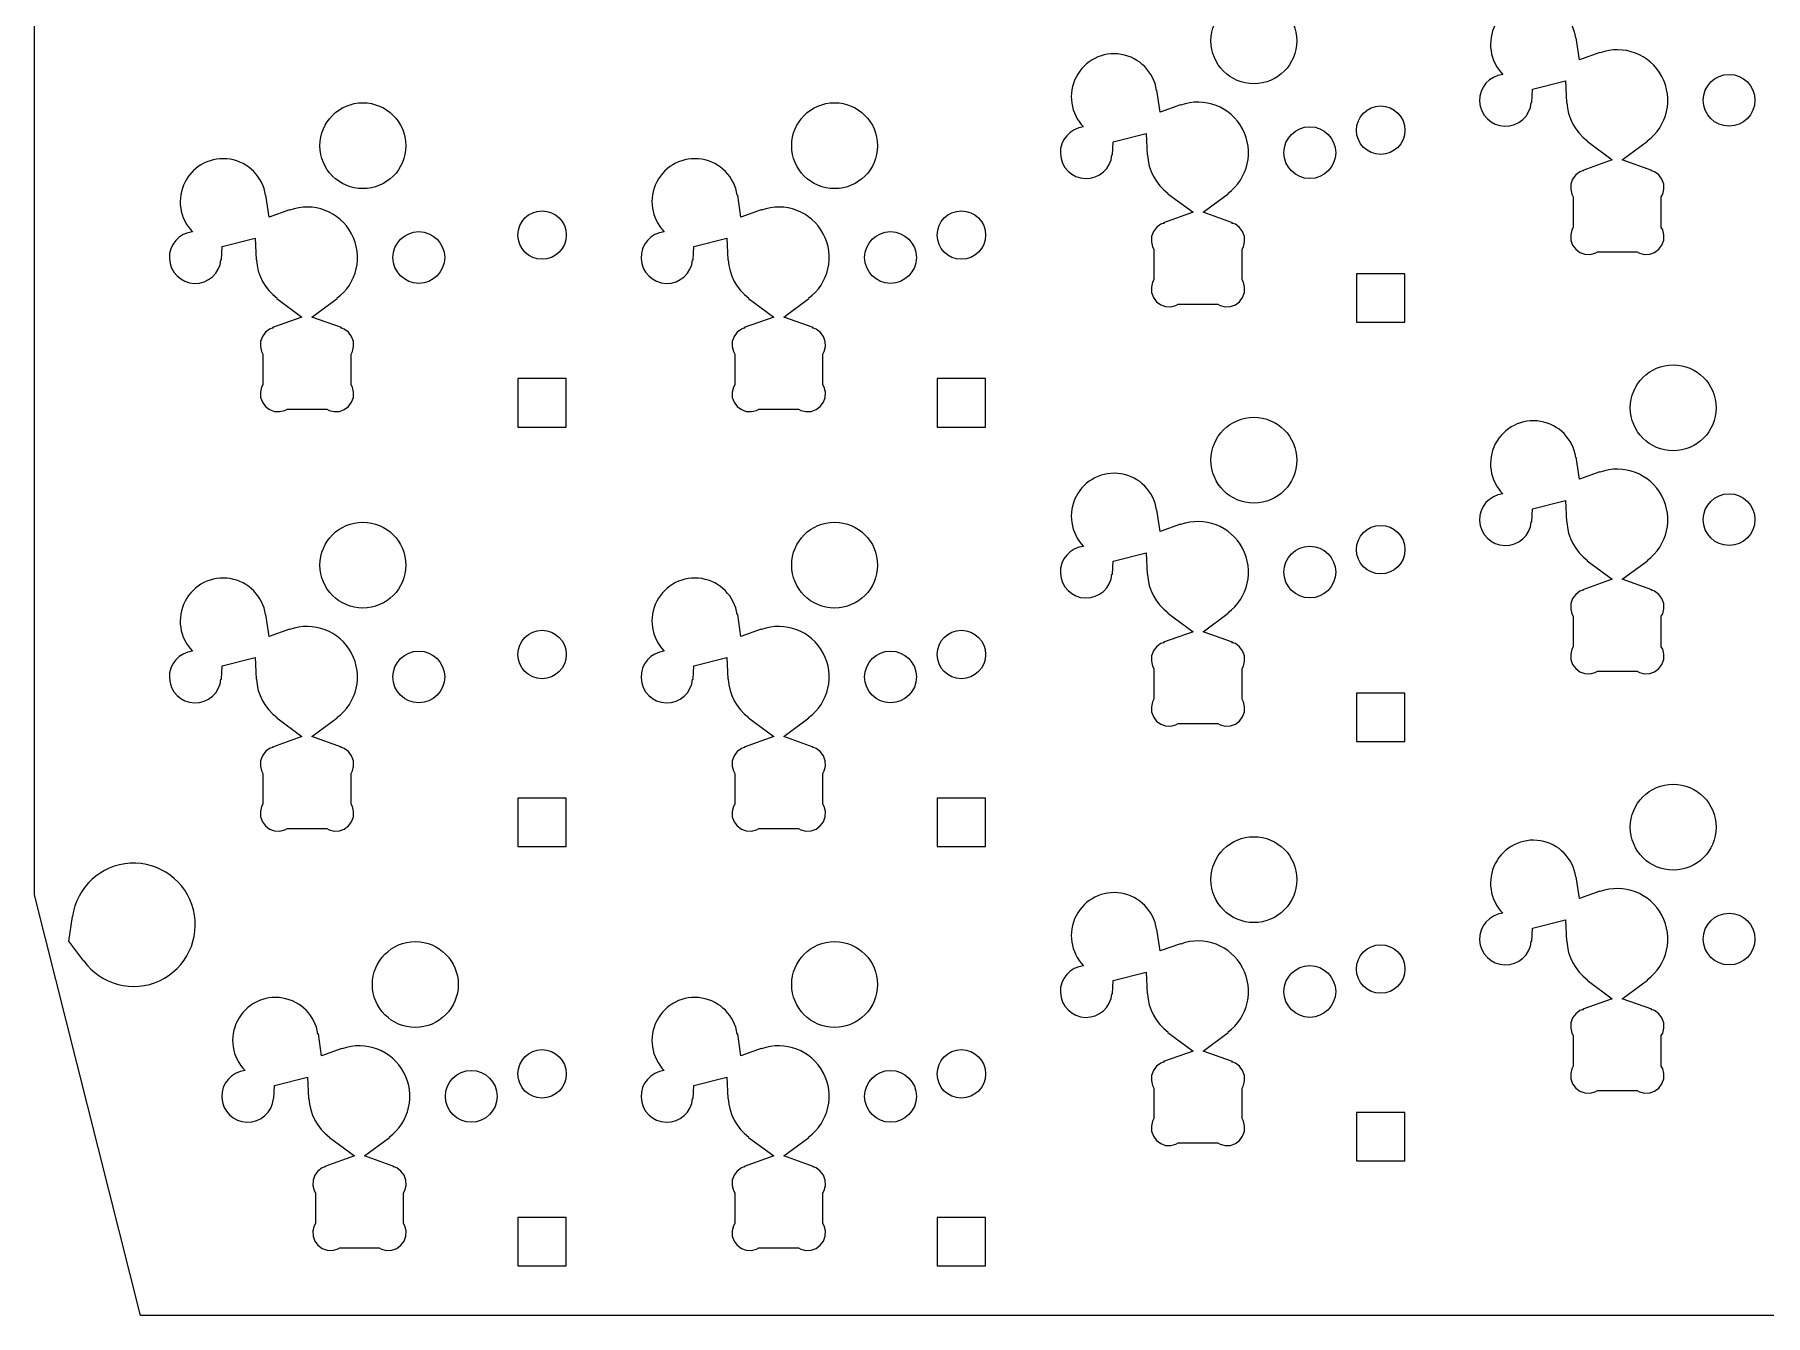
# Model space of a CAD drawing. Header units: millimetres. Extents: x 0 to 163, y 0 to 126.
# Drawn here: x 0 to 78.6, y 22.5 to 80.7 of the extents above; entities that cross this region are included whole.
import ezdxf

# ---------------------------------------------------------------- set-up
doc = ezdxf.new("R2010")
doc.units = ezdxf.units.MM
doc.layers.add('cut', color=7, linetype='Continuous')

msp = doc.modelspace()

# ---------------------------------------------------------------- linework, layer by layer
at = {"layer": 'cut'}
for p, q in [((0, 41.639), (0, 118.589)), ((70.042, 80.565), (70.024, 80.563)), ((70.189, 79.573), (70.042, 80.565)), ((71.115, 79.904), (70.189, 79.573)), ((71.121, 79.888), (71.115, 79.904)), ((50.992, 78.184), (50.974, 78.182)), ((51.139, 77.192), (50.992, 78.184)), ((68.016, 77.633), (68.046, 78.232)), ((68.046, 78.232), (69.549, 78.608)), ((69.549, 78.608), (69.597, 77.633)), ((52.065, 77.523), (51.139, 77.192)), ((52.071, 77.507), (52.065, 77.523)), ((67.997, 77.633), (68.016, 77.633)), ((69.597, 77.633), (69.614, 77.633)), ((48.966, 75.252), (48.996, 75.851)), ((48.996, 75.851), (50.499, 76.227)), ((50.499, 76.227), (50.547, 75.252)), ((70.55, 75.883), (70.54, 75.869)), ((70.54, 75.869), (71.679, 75.024)), ((72.133, 75.024), (73.272, 75.869)), ((73.272, 75.869), (73.262, 75.883)), ((48.947, 75.252), (48.966, 75.252)), ((50.547, 75.252), (50.564, 75.252)), ((71.679, 75.024), (70.335, 74.547)), ((73.477, 74.547), (72.133, 75.024)), ((69.798, 73.924), (69.787, 73.687)), ((69.877, 74.149), (69.798, 73.924)), ((70.019, 74.34), (69.877, 74.149)), ((70.21, 74.482), (70.019, 74.34)), ((70.37, 74.538), (70.21, 74.482)), ((70.335, 74.547), (70.337, 74.537)), ((70.337, 74.537), (70.37, 74.538)), ((73.442, 74.538), (73.475, 74.537)), ((73.602, 74.482), (73.442, 74.538)), ((73.475, 74.537), (73.477, 74.547)), ((73.793, 74.34), (73.602, 74.482)), ((73.935, 74.149), (73.793, 74.34)), ((74.014, 73.924), (73.935, 74.149)), ((74.025, 73.687), (74.014, 73.924)), ((10.511, 73.421), (10.493, 73.42)), ((10.658, 72.429), (10.511, 73.421)), ((31.942, 73.421), (31.924, 73.42)), ((32.089, 72.429), (31.942, 73.421)), ((51.5, 73.502), (51.49, 73.487)), ((51.49, 73.487), (52.629, 72.643)), ((53.083, 72.643), (54.222, 73.487)), ((54.222, 73.487), (54.212, 73.502)), ((69.787, 73.687), (69.845, 73.462)), ((69.845, 73.462), (69.906, 73.349)), ((69.906, 73.349), (69.906, 71.957)), ((73.906, 73.348), (73.967, 73.462)), ((73.906, 71.957), (73.906, 73.348)), ((73.967, 73.462), (74.025, 73.687)), ((11.584, 72.761), (10.658, 72.429)), ((11.59, 72.745), (11.584, 72.761)), ((33.015, 72.761), (32.089, 72.429)), ((33.021, 72.745), (33.015, 72.761)), ((52.629, 72.643), (51.285, 72.166)), ((54.427, 72.166), (53.083, 72.643)), ((50.827, 71.768), (50.748, 71.543)), ((50.969, 71.959), (50.827, 71.768)), ((51.16, 72.101), (50.969, 71.959)), ((51.32, 72.157), (51.16, 72.101)), ((51.285, 72.166), (51.287, 72.156)), ((51.287, 72.156), (51.32, 72.157)), ((54.392, 72.157), (54.425, 72.156)), ((54.552, 72.101), (54.392, 72.157)), ((54.425, 72.156), (54.427, 72.166)), ((54.743, 71.959), (54.552, 72.101)), ((54.885, 71.768), (54.743, 71.959)), ((54.964, 71.543), (54.885, 71.768)), ((69.845, 71.844), (69.787, 71.619)), ((69.787, 71.619), (69.798, 71.381)), ((69.906, 71.957), (69.845, 71.844)), ((73.967, 71.844), (73.906, 71.957)), ((74.025, 71.619), (73.967, 71.844)), ((74.014, 71.381), (74.025, 71.619)), ((8.485, 70.489), (8.514, 71.088)), ((8.514, 71.088), (10.018, 71.465)), ((10.018, 71.465), (10.066, 70.489)), ((29.916, 70.489), (29.946, 71.088)), ((29.946, 71.088), (31.449, 71.465)), ((31.449, 71.465), (31.497, 70.489)), ((50.748, 71.543), (50.737, 71.306)), ((50.737, 71.306), (50.795, 71.08)), ((50.795, 71.08), (50.856, 70.967)), ((50.856, 70.967), (50.856, 69.576)), ((54.856, 70.967), (54.917, 71.08)), ((54.856, 69.576), (54.856, 70.967)), ((54.917, 71.08), (54.975, 71.306)), ((54.975, 71.306), (54.964, 71.543)), ((69.798, 71.381), (69.877, 71.157)), ((69.877, 71.157), (70.019, 70.966)), ((70.019, 70.966), (70.21, 70.824)), ((70.21, 70.824), (70.434, 70.744)), ((70.672, 70.734), (70.897, 70.792)), ((70.897, 70.792), (71.01, 70.853)), ((71.01, 70.853), (72.802, 70.853)), ((72.802, 70.853), (72.915, 70.792)), ((72.915, 70.792), (73.14, 70.734)), ((73.378, 70.744), (73.602, 70.824)), ((73.602, 70.824), (73.793, 70.966)), ((73.793, 70.966), (73.935, 71.157)), ((73.935, 71.157), (74.014, 71.381)), ((8.466, 70.489), (8.485, 70.489)), ((10.066, 70.489), (10.083, 70.489)), ((29.897, 70.489), (29.916, 70.489)), ((31.497, 70.489), (31.514, 70.489)), ((70.434, 70.744), (70.672, 70.734)), ((73.14, 70.734), (73.378, 70.744)), ((50.795, 69.463), (50.737, 69.238)), ((50.737, 69.238), (50.748, 69)), ((50.856, 69.576), (50.795, 69.463)), ((54.917, 69.463), (54.856, 69.576)), ((54.975, 69.238), (54.917, 69.463)), ((54.964, 69), (54.975, 69.238)), ((62.256, 69.852), (60.056, 69.852)), ((60.056, 69.852), (60.056, 67.652)), ((62.256, 67.652), (62.256, 69.852)), ((11.018, 68.739), (11.009, 68.725)), ((11.009, 68.725), (12.148, 67.88)), ((12.602, 67.88), (13.741, 68.725)), ((13.741, 68.725), (13.731, 68.739)), ((32.45, 68.739), (32.44, 68.725)), ((32.44, 68.725), (33.579, 67.88)), ((34.033, 67.88), (35.172, 68.725)), ((35.172, 68.725), (35.162, 68.739)), ((50.748, 69), (50.827, 68.776)), ((50.827, 68.776), (50.969, 68.584)), ((50.969, 68.584), (51.16, 68.443)), ((51.16, 68.443), (51.384, 68.363)), ((51.847, 68.411), (51.96, 68.472)), ((51.96, 68.472), (53.752, 68.472)), ((53.752, 68.472), (53.865, 68.411)), ((54.328, 68.363), (54.552, 68.443)), ((54.552, 68.443), (54.743, 68.584)), ((54.743, 68.584), (54.885, 68.776)), ((54.885, 68.776), (54.964, 69)), ((12.148, 67.88), (10.804, 67.404)), ((13.946, 67.404), (12.602, 67.88)), ((33.579, 67.88), (32.235, 67.404)), ((35.377, 67.404), (34.033, 67.88)), ((51.384, 68.363), (51.622, 68.353)), ((51.622, 68.353), (51.847, 68.411)), ((53.865, 68.411), (54.09, 68.353)), ((54.09, 68.353), (54.328, 68.363)), ((60.056, 67.652), (62.256, 67.652)), ((10.346, 67.005), (10.266, 66.781)), ((10.488, 67.196), (10.346, 67.005)), ((10.679, 67.338), (10.488, 67.196)), ((10.839, 67.395), (10.679, 67.338)), ((10.804, 67.404), (10.806, 67.393)), ((10.806, 67.393), (10.839, 67.395)), ((13.911, 67.395), (13.944, 67.393)), ((14.071, 67.338), (13.911, 67.395)), ((13.944, 67.393), (13.946, 67.404)), ((14.262, 67.196), (14.071, 67.338)), ((14.404, 67.005), (14.262, 67.196)), ((14.483, 66.781), (14.404, 67.005)), ((31.777, 67.005), (31.698, 66.781)), ((31.919, 67.196), (31.777, 67.005)), ((32.11, 67.338), (31.919, 67.196)), ((32.27, 67.395), (32.11, 67.338)), ((32.235, 67.404), (32.237, 67.393)), ((32.237, 67.393), (32.27, 67.395)), ((35.342, 67.395), (35.375, 67.393)), ((35.502, 67.338), (35.342, 67.395)), ((35.375, 67.393), (35.377, 67.404)), ((35.693, 67.196), (35.502, 67.338)), ((35.835, 67.005), (35.693, 67.196)), ((35.914, 66.781), (35.835, 67.005)), ((10.266, 66.781), (10.256, 66.543)), ((10.256, 66.543), (10.314, 66.318)), ((10.314, 66.318), (10.375, 66.205)), ((10.375, 66.205), (10.375, 64.814)), ((14.375, 66.205), (14.436, 66.318)), ((14.375, 64.814), (14.375, 66.205)), ((14.436, 66.318), (14.494, 66.543)), ((14.494, 66.543), (14.483, 66.781)), ((31.698, 66.781), (31.687, 66.543)), ((31.687, 66.543), (31.745, 66.318)), ((31.745, 66.318), (31.806, 66.205)), ((31.806, 66.205), (31.806, 64.814)), ((35.806, 66.205), (35.867, 66.318)), ((35.806, 64.814), (35.806, 66.205)), ((35.867, 66.318), (35.925, 66.543)), ((35.925, 66.543), (35.914, 66.781)), ((10.314, 64.701), (10.256, 64.475)), ((10.375, 64.814), (10.314, 64.701)), ((14.436, 64.701), (14.375, 64.814)), ((14.494, 64.475), (14.436, 64.701)), ((24.156, 65.089), (21.956, 65.089)), ((21.956, 65.089), (21.956, 62.889)), ((24.156, 62.889), (24.156, 65.089)), ((31.745, 64.701), (31.687, 64.475)), ((31.806, 64.814), (31.745, 64.701)), ((35.867, 64.701), (35.806, 64.814)), ((35.925, 64.475), (35.867, 64.701)), ((43.206, 65.089), (41.006, 65.089)), ((41.006, 65.089), (41.006, 62.889)), ((43.206, 62.889), (43.206, 65.089)), ((10.256, 64.475), (10.266, 64.238)), ((10.266, 64.238), (10.346, 64.013)), ((10.346, 64.013), (10.488, 63.822)), ((10.488, 63.822), (10.679, 63.68)), ((11.366, 63.648), (11.479, 63.709)), ((11.479, 63.709), (13.27, 63.709)), ((13.27, 63.709), (13.383, 63.648)), ((14.071, 63.68), (14.262, 63.822)), ((14.262, 63.822), (14.404, 64.013)), ((14.404, 64.013), (14.483, 64.238)), ((14.483, 64.238), (14.494, 64.475)), ((31.687, 64.475), (31.698, 64.238)), ((31.698, 64.238), (31.777, 64.013)), ((31.777, 64.013), (31.919, 63.822)), ((31.919, 63.822), (32.11, 63.68)), ((32.797, 63.648), (32.91, 63.709)), ((32.91, 63.709), (34.702, 63.709)), ((34.702, 63.709), (34.815, 63.648)), ((35.502, 63.68), (35.693, 63.822)), ((35.693, 63.822), (35.835, 64.013)), ((35.835, 64.013), (35.914, 64.238)), ((35.914, 64.238), (35.925, 64.475)), ((10.679, 63.68), (10.903, 63.601)), ((10.903, 63.601), (11.141, 63.59)), ((11.141, 63.59), (11.366, 63.648)), ((13.383, 63.648), (13.609, 63.59)), ((13.609, 63.59), (13.846, 63.601)), ((13.846, 63.601), (14.071, 63.68)), ((32.11, 63.68), (32.334, 63.601)), ((32.334, 63.601), (32.572, 63.59)), ((32.572, 63.59), (32.797, 63.648)), ((34.815, 63.648), (35.04, 63.59)), ((35.04, 63.59), (35.278, 63.601)), ((35.278, 63.601), (35.502, 63.68)), ((21.956, 62.889), (24.156, 62.889)), ((41.006, 62.889), (43.206, 62.889)), ((70.042, 61.515), (70.024, 61.513)), ((70.189, 60.523), (70.042, 61.515)), ((71.115, 60.854), (70.189, 60.523)), ((71.121, 60.838), (71.115, 60.854)), ((50.992, 59.134), (50.974, 59.132)), ((51.139, 58.142), (50.992, 59.134)), ((68.016, 58.583), (68.046, 59.182)), ((68.046, 59.182), (69.549, 59.558)), ((69.549, 59.558), (69.597, 58.583)), ((52.065, 58.473), (51.139, 58.142)), ((52.071, 58.457), (52.065, 58.473)), ((67.997, 58.583), (68.016, 58.583)), ((69.597, 58.583), (69.614, 58.583)), ((48.966, 56.202), (48.996, 56.801)), ((48.996, 56.801), (50.499, 57.177)), ((50.499, 57.177), (50.547, 56.202)), ((70.55, 56.833), (70.54, 56.819)), ((70.54, 56.819), (71.679, 55.974)), ((72.133, 55.974), (73.272, 56.819)), ((73.272, 56.819), (73.262, 56.833)), ((48.947, 56.202), (48.966, 56.202)), ((50.547, 56.202), (50.564, 56.202)), ((71.679, 55.974), (70.335, 55.497)), ((73.477, 55.497), (72.133, 55.974)), ((69.877, 55.099), (69.798, 54.874)), ((70.019, 55.29), (69.877, 55.099)), ((70.21, 55.432), (70.019, 55.29)), ((70.37, 55.488), (70.21, 55.432)), ((70.335, 55.497), (70.337, 55.487)), ((70.337, 55.487), (70.37, 55.488)), ((73.442, 55.488), (73.475, 55.487)), ((73.602, 55.432), (73.442, 55.488)), ((73.475, 55.487), (73.477, 55.497)), ((73.793, 55.29), (73.602, 55.432)), ((73.935, 55.099), (73.793, 55.29)), ((74.014, 54.874), (73.935, 55.099)), ((10.511, 54.371), (10.493, 54.37)), ((10.658, 53.379), (10.511, 54.371)), ((31.942, 54.371), (31.924, 54.37)), ((32.089, 53.379), (31.942, 54.371)), ((51.5, 54.452), (51.49, 54.437)), ((51.49, 54.437), (52.629, 53.593)), ((53.083, 53.593), (54.222, 54.437)), ((54.222, 54.437), (54.212, 54.452)), ((69.798, 54.874), (69.787, 54.637)), ((69.787, 54.637), (69.845, 54.412)), ((69.845, 54.412), (69.906, 54.299)), ((69.906, 54.299), (69.906, 52.907)), ((73.906, 54.298), (73.967, 54.412)), ((73.906, 52.907), (73.906, 54.298)), ((73.967, 54.412), (74.025, 54.637)), ((74.025, 54.637), (74.014, 54.874)), ((11.584, 53.711), (10.658, 53.379)), ((11.59, 53.695), (11.584, 53.711)), ((33.015, 53.711), (32.089, 53.379)), ((33.021, 53.695), (33.015, 53.711)), ((52.629, 53.593), (51.285, 53.116)), ((54.427, 53.116), (53.083, 53.593)), ((50.827, 52.718), (50.748, 52.493)), ((50.969, 52.909), (50.827, 52.718)), ((51.16, 53.051), (50.969, 52.909)), ((51.32, 53.107), (51.16, 53.051)), ((51.285, 53.116), (51.287, 53.106)), ((51.287, 53.106), (51.32, 53.107)), ((54.392, 53.107), (54.425, 53.106)), ((54.552, 53.051), (54.392, 53.107)), ((54.425, 53.106), (54.427, 53.116)), ((54.743, 52.909), (54.552, 53.051)), ((54.885, 52.718), (54.743, 52.909)), ((54.964, 52.493), (54.885, 52.718)), ((69.845, 52.794), (69.787, 52.569)), ((69.906, 52.907), (69.845, 52.794)), ((73.967, 52.794), (73.906, 52.907)), ((74.025, 52.569), (73.967, 52.794)), ((8.485, 51.439), (8.514, 52.038)), ((8.514, 52.038), (10.018, 52.415)), ((10.018, 52.415), (10.066, 51.439)), ((29.916, 51.439), (29.946, 52.038)), ((29.946, 52.038), (31.449, 52.415)), ((31.449, 52.415), (31.497, 51.439)), ((50.748, 52.493), (50.737, 52.256)), ((50.737, 52.256), (50.795, 52.03)), ((50.795, 52.03), (50.856, 51.917)), ((50.856, 51.917), (50.856, 50.526)), ((54.856, 51.917), (54.917, 52.03)), ((54.856, 50.526), (54.856, 51.917)), ((54.917, 52.03), (54.975, 52.256)), ((54.975, 52.256), (54.964, 52.493)), ((69.787, 52.569), (69.798, 52.331)), ((69.798, 52.331), (69.877, 52.107)), ((69.877, 52.107), (70.019, 51.916)), ((70.019, 51.916), (70.21, 51.774)), ((73.602, 51.774), (73.793, 51.916)), ((73.793, 51.916), (73.935, 52.107)), ((73.935, 52.107), (74.014, 52.331)), ((74.014, 52.331), (74.025, 52.569)), ((8.466, 51.439), (8.485, 51.439)), ((10.066, 51.439), (10.083, 51.439)), ((29.897, 51.439), (29.916, 51.439)), ((31.497, 51.439), (31.514, 51.439)), ((70.21, 51.774), (70.434, 51.694)), ((70.434, 51.694), (70.672, 51.684)), ((70.672, 51.684), (70.897, 51.742)), ((70.897, 51.742), (71.01, 51.803)), ((71.01, 51.803), (72.802, 51.803)), ((72.802, 51.803), (72.915, 51.742)), ((72.915, 51.742), (73.14, 51.684)), ((73.14, 51.684), (73.378, 51.694)), ((73.378, 51.694), (73.602, 51.774)), ((50.795, 50.413), (50.737, 50.188)), ((50.856, 50.526), (50.795, 50.413)), ((54.917, 50.413), (54.856, 50.526)), ((54.975, 50.188), (54.917, 50.413)), ((62.256, 50.802), (60.056, 50.802)), ((60.056, 50.802), (60.056, 48.602)), ((62.256, 48.602), (62.256, 50.802)), ((11.018, 49.689), (11.009, 49.675)), ((11.009, 49.675), (12.148, 48.83)), ((12.602, 48.83), (13.741, 49.675)), ((13.741, 49.675), (13.731, 49.689)), ((32.45, 49.689), (32.44, 49.675)), ((32.44, 49.675), (33.579, 48.83)), ((34.033, 48.83), (35.172, 49.675)), ((35.172, 49.675), (35.162, 49.689)), ((50.737, 50.188), (50.748, 49.95)), ((50.748, 49.95), (50.827, 49.726)), ((50.827, 49.726), (50.969, 49.534)), ((54.743, 49.534), (54.885, 49.726)), ((54.885, 49.726), (54.964, 49.95)), ((54.964, 49.95), (54.975, 50.188)), ((12.148, 48.83), (10.804, 48.354)), ((13.946, 48.354), (12.602, 48.83)), ((33.579, 48.83), (32.235, 48.354)), ((35.377, 48.354), (34.033, 48.83)), ((50.969, 49.534), (51.16, 49.393)), ((51.16, 49.393), (51.384, 49.313)), ((51.384, 49.313), (51.622, 49.303)), ((51.622, 49.303), (51.847, 49.361)), ((51.847, 49.361), (51.96, 49.422)), ((51.96, 49.422), (53.752, 49.422)), ((53.752, 49.422), (53.865, 49.361)), ((53.865, 49.361), (54.09, 49.303)), ((54.09, 49.303), (54.328, 49.313)), ((54.328, 49.313), (54.552, 49.393)), ((54.552, 49.393), (54.743, 49.534)), ((10.488, 48.146), (10.346, 47.955)), ((10.679, 48.288), (10.488, 48.146)), ((10.839, 48.345), (10.679, 48.288)), ((10.804, 48.354), (10.806, 48.343)), ((10.806, 48.343), (10.839, 48.345)), ((13.911, 48.345), (13.944, 48.343)), ((14.071, 48.288), (13.911, 48.345)), ((13.944, 48.343), (13.946, 48.354)), ((14.262, 48.146), (14.071, 48.288)), ((14.404, 47.955), (14.262, 48.146)), ((31.919, 48.146), (31.777, 47.955)), ((32.11, 48.288), (31.919, 48.146)), ((32.27, 48.345), (32.11, 48.288)), ((32.235, 48.354), (32.237, 48.343)), ((32.237, 48.343), (32.27, 48.345)), ((35.342, 48.345), (35.375, 48.343)), ((35.502, 48.288), (35.342, 48.345)), ((35.375, 48.343), (35.377, 48.354)), ((35.693, 48.146), (35.502, 48.288)), ((35.835, 47.955), (35.693, 48.146)), ((60.056, 48.602), (62.256, 48.602)), ((10.266, 47.731), (10.256, 47.493)), ((10.256, 47.493), (10.314, 47.268)), ((10.346, 47.955), (10.266, 47.731)), ((10.314, 47.268), (10.375, 47.155)), ((14.375, 47.155), (14.436, 47.268)), ((14.483, 47.731), (14.404, 47.955)), ((14.436, 47.268), (14.494, 47.493)), ((14.494, 47.493), (14.483, 47.731)), ((31.698, 47.731), (31.687, 47.493)), ((31.687, 47.493), (31.745, 47.268)), ((31.777, 47.955), (31.698, 47.731)), ((31.745, 47.268), (31.806, 47.155)), ((35.806, 47.155), (35.867, 47.268)), ((35.914, 47.731), (35.835, 47.955)), ((35.867, 47.268), (35.925, 47.493)), ((35.925, 47.493), (35.914, 47.731)), ((10.375, 47.155), (10.375, 45.764)), ((14.375, 45.764), (14.375, 47.155)), ((31.806, 47.155), (31.806, 45.764)), ((35.806, 45.764), (35.806, 47.155)), ((10.314, 45.651), (10.256, 45.425)), ((10.375, 45.764), (10.314, 45.651)), ((14.436, 45.651), (14.375, 45.764)), ((14.494, 45.425), (14.436, 45.651)), ((24.156, 46.039), (21.956, 46.039)), ((21.956, 46.039), (21.956, 43.839)), ((24.156, 43.839), (24.156, 46.039)), ((31.745, 45.651), (31.687, 45.425)), ((31.806, 45.764), (31.745, 45.651)), ((35.867, 45.651), (35.806, 45.764)), ((35.925, 45.425), (35.867, 45.651)), ((43.206, 46.039), (41.006, 46.039)), ((41.006, 46.039), (41.006, 43.839)), ((43.206, 43.839), (43.206, 46.039)), ((10.256, 45.425), (10.266, 45.188)), ((10.266, 45.188), (10.346, 44.963)), ((10.346, 44.963), (10.488, 44.772)), ((14.262, 44.772), (14.404, 44.963)), ((14.404, 44.963), (14.483, 45.188)), ((14.483, 45.188), (14.494, 45.425)), ((31.687, 45.425), (31.698, 45.188)), ((31.698, 45.188), (31.777, 44.963)), ((31.777, 44.963), (31.919, 44.772)), ((35.693, 44.772), (35.835, 44.963)), ((35.835, 44.963), (35.914, 45.188)), ((35.914, 45.188), (35.925, 45.425)), ((10.488, 44.772), (10.679, 44.63)), ((10.679, 44.63), (10.903, 44.551)), ((10.903, 44.551), (11.141, 44.54)), ((11.141, 44.54), (11.366, 44.598)), ((11.366, 44.598), (11.479, 44.659)), ((11.479, 44.659), (13.27, 44.659)), ((13.27, 44.659), (13.383, 44.598)), ((13.383, 44.598), (13.609, 44.54)), ((13.609, 44.54), (13.846, 44.551)), ((13.846, 44.551), (14.071, 44.63)), ((14.071, 44.63), (14.262, 44.772)), ((31.919, 44.772), (32.11, 44.63)), ((32.11, 44.63), (32.334, 44.551)), ((32.334, 44.551), (32.572, 44.54)), ((32.572, 44.54), (32.797, 44.598)), ((32.797, 44.598), (32.91, 44.659)), ((32.91, 44.659), (34.702, 44.659)), ((34.702, 44.659), (34.815, 44.598)), ((34.815, 44.598), (35.04, 44.54)), ((35.04, 44.54), (35.278, 44.551)), ((35.278, 44.551), (35.502, 44.63)), ((35.502, 44.63), (35.693, 44.772)), ((21.956, 43.839), (24.156, 43.839)), ((41.006, 43.839), (43.206, 43.839)), ((70.042, 42.465), (70.024, 42.463)), ((70.189, 41.473), (70.042, 42.465)), ((71.115, 41.804), (70.189, 41.473)), ((71.121, 41.788), (71.115, 41.804)), ((4.807, 22.54), (0, 41.639)), ((1.708, 40.658), (1.543, 39.541)), ((1.725, 40.656), (1.708, 40.658)), ((68.016, 39.533), (68.046, 40.132)), ((68.046, 40.132), (69.549, 40.508)), ((69.549, 40.508), (69.597, 39.533)), ((1.543, 39.541), (2.215, 38.635)), ((50.992, 40.084), (50.974, 40.082)), ((51.139, 39.092), (50.992, 40.084)), ((52.065, 39.423), (51.139, 39.092)), ((52.071, 39.407), (52.065, 39.423)), ((67.997, 39.533), (68.016, 39.533)), ((69.597, 39.533), (69.614, 39.533)), ((2.215, 38.635), (2.229, 38.644)), ((48.966, 37.152), (48.996, 37.751)), ((48.996, 37.751), (50.499, 38.127)), ((50.499, 38.127), (50.547, 37.152)), ((70.55, 37.783), (70.54, 37.769)), ((70.54, 37.769), (71.679, 36.924)), ((72.133, 36.924), (73.272, 37.769)), ((73.272, 37.769), (73.262, 37.783)), ((48.947, 37.152), (48.966, 37.152)), ((50.547, 37.152), (50.564, 37.152)), ((70.019, 36.24), (69.877, 36.049)), ((70.21, 36.382), (70.019, 36.24)), ((70.37, 36.438), (70.21, 36.382)), ((71.679, 36.924), (70.335, 36.447)), ((70.335, 36.447), (70.337, 36.437)), ((70.337, 36.437), (70.37, 36.438)), ((73.477, 36.447), (72.133, 36.924)), ((73.442, 36.438), (73.475, 36.437)), ((73.602, 36.382), (73.442, 36.438)), ((73.475, 36.437), (73.477, 36.447)), ((73.793, 36.24), (73.602, 36.382)), ((73.935, 36.049), (73.793, 36.24)), ((51.5, 35.402), (51.49, 35.387)), ((51.49, 35.387), (52.629, 34.543)), ((53.083, 34.543), (54.222, 35.387)), ((54.222, 35.387), (54.212, 35.402)), ((69.798, 35.824), (69.787, 35.587)), ((69.787, 35.587), (69.845, 35.362)), ((69.877, 36.049), (69.798, 35.824)), ((74.014, 35.824), (73.935, 36.049)), ((73.967, 35.362), (74.025, 35.587)), ((74.025, 35.587), (74.014, 35.824)), ((12.892, 35.321), (12.874, 35.32)), ((13.039, 34.329), (12.892, 35.321)), ((13.965, 34.661), (13.039, 34.329)), ((13.971, 34.645), (13.965, 34.661)), ((31.942, 35.321), (31.924, 35.32)), ((32.089, 34.329), (31.942, 35.321)), ((33.015, 34.661), (32.089, 34.329)), ((33.021, 34.645), (33.015, 34.661)), ((69.845, 35.362), (69.906, 35.249)), ((69.906, 35.249), (69.906, 33.857)), ((73.906, 35.248), (73.967, 35.362)), ((73.906, 33.857), (73.906, 35.248)), ((50.969, 33.859), (50.827, 33.668)), ((51.16, 34.001), (50.969, 33.859)), ((51.32, 34.057), (51.16, 34.001)), ((52.629, 34.543), (51.285, 34.066)), ((51.285, 34.066), (51.287, 34.056)), ((51.287, 34.056), (51.32, 34.057)), ((54.427, 34.066), (53.083, 34.543)), ((54.392, 34.057), (54.425, 34.056)), ((54.552, 34.001), (54.392, 34.057)), ((54.425, 34.056), (54.427, 34.066)), ((54.743, 33.859), (54.552, 34.001)), ((54.885, 33.668), (54.743, 33.859)), ((69.906, 33.857), (69.845, 33.744)), ((73.967, 33.744), (73.906, 33.857)), ((10.896, 32.988), (12.399, 33.365)), ((12.399, 33.365), (12.447, 32.389)), ((29.946, 32.988), (31.449, 33.365)), ((31.449, 33.365), (31.497, 32.389)), ((50.748, 33.443), (50.737, 33.206)), ((50.737, 33.206), (50.795, 32.98)), ((50.827, 33.668), (50.748, 33.443)), ((54.964, 33.443), (54.885, 33.668)), ((54.917, 32.98), (54.975, 33.206)), ((54.975, 33.206), (54.964, 33.443)), ((69.845, 33.744), (69.787, 33.519)), ((69.787, 33.519), (69.798, 33.281)), ((69.798, 33.281), (69.877, 33.057)), ((69.877, 33.057), (70.019, 32.866)), ((73.793, 32.866), (73.935, 33.057)), ((73.935, 33.057), (74.014, 33.281)), ((74.025, 33.519), (73.967, 33.744)), ((74.014, 33.281), (74.025, 33.519)), ((10.847, 32.389), (10.866, 32.389)), ((10.866, 32.389), (10.896, 32.988)), ((12.447, 32.389), (12.464, 32.389)), ((29.897, 32.389), (29.916, 32.389)), ((29.916, 32.389), (29.946, 32.988)), ((31.497, 32.389), (31.514, 32.389)), ((50.795, 32.98), (50.856, 32.867)), ((50.856, 32.867), (50.856, 31.476)), ((54.856, 32.867), (54.917, 32.98)), ((54.856, 31.476), (54.856, 32.867)), ((70.019, 32.866), (70.21, 32.724)), ((70.21, 32.724), (70.434, 32.644)), ((70.434, 32.644), (70.672, 32.634)), ((70.672, 32.634), (70.897, 32.692)), ((70.897, 32.692), (71.01, 32.753)), ((71.01, 32.753), (72.802, 32.753)), ((72.802, 32.753), (72.915, 32.692)), ((72.915, 32.692), (73.14, 32.634)), ((73.14, 32.634), (73.378, 32.644)), ((73.378, 32.644), (73.602, 32.724)), ((73.602, 32.724), (73.793, 32.866)), ((50.856, 31.476), (50.795, 31.363)), ((54.917, 31.363), (54.856, 31.476)), ((62.256, 31.752), (60.056, 31.752)), ((60.056, 31.752), (60.056, 29.552)), ((62.256, 29.552), (62.256, 31.752)), ((50.795, 31.363), (50.737, 31.138)), ((50.737, 31.138), (50.748, 30.9)), ((50.748, 30.9), (50.827, 30.676)), ((50.827, 30.676), (50.969, 30.484)), ((54.743, 30.484), (54.885, 30.676)), ((54.885, 30.676), (54.964, 30.9)), ((54.975, 31.138), (54.917, 31.363)), ((54.964, 30.9), (54.975, 31.138)), ((13.4, 30.639), (13.39, 30.625)), ((13.39, 30.625), (14.529, 29.78)), ((14.983, 29.78), (16.122, 30.625)), ((16.122, 30.625), (16.112, 30.639)), ((32.45, 30.639), (32.44, 30.625)), ((32.44, 30.625), (33.579, 29.78)), ((34.033, 29.78), (35.172, 30.625)), ((35.172, 30.625), (35.162, 30.639)), ((50.969, 30.484), (51.16, 30.343)), ((51.16, 30.343), (51.384, 30.263)), ((51.384, 30.263), (51.622, 30.253)), ((51.622, 30.253), (51.847, 30.311)), ((51.847, 30.311), (51.96, 30.372)), ((51.96, 30.372), (53.752, 30.372)), ((53.752, 30.372), (53.865, 30.311)), ((53.865, 30.311), (54.09, 30.253)), ((54.09, 30.253), (54.328, 30.263)), ((54.328, 30.263), (54.552, 30.343)), ((54.552, 30.343), (54.743, 30.484)), ((12.869, 29.096), (12.727, 28.905)), ((13.06, 29.238), (12.869, 29.096)), ((13.22, 29.295), (13.06, 29.238)), ((14.529, 29.78), (13.185, 29.304)), ((13.185, 29.304), (13.187, 29.293)), ((13.187, 29.293), (13.22, 29.295)), ((16.327, 29.304), (14.983, 29.78)), ((16.292, 29.295), (16.325, 29.293)), ((16.452, 29.238), (16.292, 29.295)), ((16.325, 29.293), (16.327, 29.304)), ((16.643, 29.096), (16.452, 29.238)), ((16.785, 28.905), (16.643, 29.096)), ((31.919, 29.096), (31.777, 28.905)), ((32.11, 29.238), (31.919, 29.096)), ((32.27, 29.295), (32.11, 29.238)), ((33.579, 29.78), (32.235, 29.304)), ((32.235, 29.304), (32.237, 29.293)), ((32.237, 29.293), (32.27, 29.295)), ((35.377, 29.304), (34.033, 29.78)), ((35.342, 29.295), (35.375, 29.293)), ((35.502, 29.238), (35.342, 29.295)), ((35.375, 29.293), (35.377, 29.304)), ((35.693, 29.096), (35.502, 29.238)), ((35.835, 28.905), (35.693, 29.096)), ((60.056, 29.552), (62.256, 29.552)), ((12.648, 28.681), (12.637, 28.443)), ((12.637, 28.443), (12.695, 28.218)), ((12.727, 28.905), (12.648, 28.681)), ((16.864, 28.681), (16.785, 28.905)), ((16.817, 28.218), (16.875, 28.443)), ((16.875, 28.443), (16.864, 28.681)), ((31.698, 28.681), (31.687, 28.443)), ((31.687, 28.443), (31.745, 28.218)), ((31.777, 28.905), (31.698, 28.681)), ((35.914, 28.681), (35.835, 28.905)), ((35.867, 28.218), (35.925, 28.443)), ((35.925, 28.443), (35.914, 28.681)), ((12.695, 28.218), (12.756, 28.105)), ((12.756, 28.105), (12.756, 26.714)), ((16.756, 28.105), (16.817, 28.218)), ((16.756, 26.714), (16.756, 28.105)), ((31.745, 28.218), (31.806, 28.105)), ((31.806, 28.105), (31.806, 26.714)), ((35.806, 28.105), (35.867, 28.218)), ((35.806, 26.714), (35.806, 28.105)), ((24.156, 26.989), (21.956, 26.989)), ((21.956, 26.989), (21.956, 24.789)), ((24.156, 24.789), (24.156, 26.989)), ((43.206, 26.989), (41.006, 26.989)), ((41.006, 26.989), (41.006, 24.789)), ((43.206, 24.789), (43.206, 26.989)), ((12.695, 26.601), (12.637, 26.375)), ((12.637, 26.375), (12.648, 26.138)), ((12.648, 26.138), (12.727, 25.913)), ((12.756, 26.714), (12.695, 26.601)), ((16.817, 26.601), (16.756, 26.714)), ((16.785, 25.913), (16.864, 26.138)), ((16.875, 26.375), (16.817, 26.601)), ((16.864, 26.138), (16.875, 26.375)), ((31.745, 26.601), (31.687, 26.375)), ((31.687, 26.375), (31.698, 26.138)), ((31.698, 26.138), (31.777, 25.913)), ((31.806, 26.714), (31.745, 26.601)), ((35.867, 26.601), (35.806, 26.714)), ((35.835, 25.913), (35.914, 26.138)), ((35.925, 26.375), (35.867, 26.601)), ((35.914, 26.138), (35.925, 26.375)), ((12.727, 25.913), (12.869, 25.722)), ((12.869, 25.722), (13.06, 25.58)), ((13.06, 25.58), (13.284, 25.501)), ((13.284, 25.501), (13.522, 25.49)), ((13.522, 25.49), (13.747, 25.548)), ((13.747, 25.548), (13.86, 25.609)), ((13.86, 25.609), (15.652, 25.609)), ((15.652, 25.609), (15.765, 25.548)), ((15.765, 25.548), (15.99, 25.49)), ((15.99, 25.49), (16.228, 25.501)), ((16.228, 25.501), (16.452, 25.58)), ((16.452, 25.58), (16.643, 25.722)), ((16.643, 25.722), (16.785, 25.913)), ((31.777, 25.913), (31.919, 25.722)), ((31.919, 25.722), (32.11, 25.58)), ((32.11, 25.58), (32.334, 25.501)), ((32.334, 25.501), (32.572, 25.49)), ((32.572, 25.49), (32.797, 25.548)), ((32.797, 25.548), (32.91, 25.609)), ((32.91, 25.609), (34.702, 25.609)), ((34.702, 25.609), (34.815, 25.548)), ((34.815, 25.548), (35.04, 25.49)), ((35.04, 25.49), (35.278, 25.501)), ((35.278, 25.501), (35.502, 25.58)), ((35.502, 25.58), (35.693, 25.722)), ((35.693, 25.722), (35.835, 25.913)), ((21.956, 24.789), (24.156, 24.789)), ((41.006, 24.789), (43.206, 24.789)), ((93.136, 22.54), (4.807, 22.54))]:
    msp.add_line(p, q, dxfattribs=at)
for centre, radius in [((55.396, 80.432), 1.95), ((76.986, 77.733), 1.175), ((14.915, 75.669), 1.95), ((36.346, 75.669), 1.95), ((61.156, 76.372), 1.1), ((57.936, 75.352), 1.175), ((23.056, 71.609), 1.1), ((42.106, 71.609), 1.1), ((17.455, 70.589), 1.175), ((38.886, 70.589), 1.175), ((74.446, 63.763), 1.95), ((55.396, 61.382), 1.95), ((76.986, 58.683), 1.175), ((14.915, 56.619), 1.95), ((36.346, 56.619), 1.95), ((61.156, 57.322), 1.1), ((57.936, 56.302), 1.175), ((23.056, 52.559), 1.1), ((42.106, 52.559), 1.1), ((17.455, 51.539), 1.175), ((38.886, 51.539), 1.175), ((74.446, 44.713), 1.95), ((55.396, 42.332), 1.95), ((76.986, 39.633), 1.175), ((17.296, 37.569), 1.95), ((36.346, 37.569), 1.95), ((61.156, 38.272), 1.1), ((57.936, 37.252), 1.175), ((23.056, 33.509), 1.1), ((42.106, 33.509), 1.1), ((19.836, 32.489), 1.175), ((38.886, 32.489), 1.175)]:
    msp.add_circle(centre, radius, dxfattribs=at)
for centre, radius, start, end in [((68.096, 80.273), 1.95, 8.56453, 224.66713), ((49.046, 77.892), 1.95, 8.56453, 224.66713), ((71.906, 77.733), 2.294, -53.75146, 110.00146), ((66.826, 77.733), 1.175, 95.70711, 355.11786), ((52.856, 75.352), 2.294, -53.75146, 110.00146), ((71.906, 77.733), 2.294, -177.50146, -126.24854), ((47.776, 75.352), 1.175, 95.70711, 355.11786), ((8.565, 73.129), 1.95, 8.56453, 224.66713), ((29.996, 73.129), 1.95, 8.56453, 224.66713), ((52.856, 75.352), 2.294, -177.50146, -126.24854), ((12.375, 70.589), 2.294, -53.75146, 110.00146), ((33.806, 70.589), 2.294, -53.75146, 110.00146), ((7.295, 70.589), 1.175, 95.70711, 355.11786), ((28.726, 70.589), 1.175, 95.70711, 355.11786), ((12.375, 70.589), 2.294, -177.50146, -126.24854), ((33.806, 70.589), 2.294, -177.50146, -126.24854), ((68.096, 61.223), 1.95, 8.56453, 224.66713), ((49.046, 58.842), 1.95, 8.56453, 224.66713), ((71.906, 58.683), 2.294, -53.75146, 110.00146), ((66.826, 58.683), 1.175, 95.70711, 355.11786), ((52.856, 56.302), 2.294, -53.75146, 110.00146), ((71.906, 58.683), 2.294, -177.50146, -126.24854), ((47.776, 56.302), 1.175, 95.70711, 355.11786), ((8.565, 54.079), 1.95, 8.56453, 224.66713), ((29.996, 54.079), 1.95, 8.56453, 224.66713), ((52.856, 56.302), 2.294, -177.50146, -126.24854), ((12.375, 51.539), 2.294, -53.75146, 110.00146), ((33.806, 51.539), 2.294, -53.75146, 110.00146), ((7.295, 51.539), 1.175, 95.70711, 355.11786), ((28.726, 51.539), 1.175, 95.70711, 355.11786), ((12.375, 51.539), 2.294, -177.50146, -126.24854), ((33.806, 51.539), 2.294, -177.50146, -126.24854), ((68.096, 42.173), 1.95, 8.56453, 224.66713), ((4.5, 40.282), 2.8, -144.20329, 172.32829), ((49.046, 39.792), 1.95, 8.56453, 224.66713), ((71.906, 39.633), 2.294, -53.75146, 110.00146), ((66.826, 39.633), 1.175, 95.70711, 355.11786), ((52.856, 37.252), 2.294, -53.75146, 110.00146), ((71.906, 39.633), 2.294, -177.50146, -126.24854), ((47.776, 37.252), 1.175, 95.70711, 355.11786), ((10.946, 35.029), 1.95, 8.56453, 224.66713), ((29.996, 35.029), 1.95, 8.56453, 224.66713), ((52.856, 37.252), 2.294, -177.50146, -126.24854), ((14.756, 32.489), 2.294, -53.75146, 110.00146), ((33.806, 32.489), 2.294, -53.75146, 110.00146), ((9.676, 32.489), 1.175, 95.70711, 355.11786), ((28.726, 32.489), 1.175, 95.70711, 355.11786), ((14.756, 32.489), 2.294, -177.50146, -126.24854), ((33.806, 32.489), 2.294, -177.50146, -126.24854)]:
    msp.add_arc(centre, radius, start, end, dxfattribs=at)

doc.saveas('drawing.dxf')
